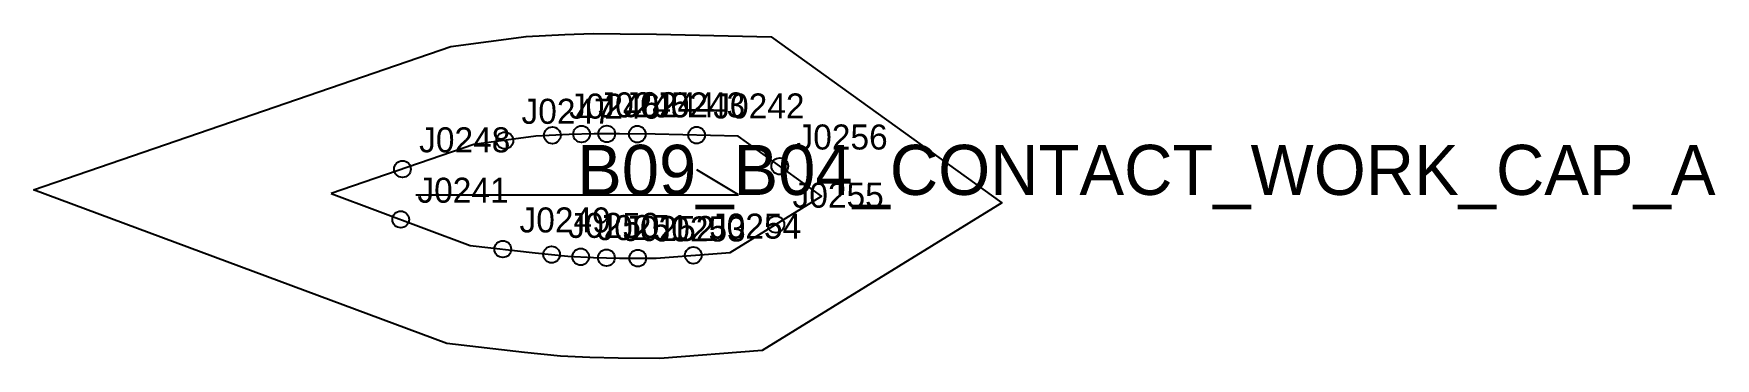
# Model space of a CAD drawing. Header units: millimetres. Extents: x -67 to 134, y -20 to 19.
import ezdxf

# ---------------------------------------------------------------- set-up
doc = ezdxf.new("R2010")
doc.units = ezdxf.units.MM
for name, color, linetype in [('CUT', 1, 'Continuous'), ('GRAIN', 3, 'Continuous'), ('LABEL', 7, 'Continuous'), ('NOTCH', 2, 'Continuous'), ('SEW', 5, 'Continuous')]:
    doc.layers.add(name, color=color, linetype=linetype)

msp = doc.modelspace()

# ---------------------------------------------------------------- linework, layer by layer
at = {"layer": 'CUT'}
msp.add_lwpolyline([(-67.22, 0.65), (-17.22, 17.81), (-8.18, 19.01), (-3.54, 19.28), (-0.14, 19.37), (3.09, 19.34), (7.46, 19.31), (21.2, 19), (48.85, -0.9), (20.1, -18.59), (7.85, -19.55), (2.84, -19.53), (-0.55, -19.45), (-4.06, -19.28), (-8.39, -18.84), (-17.7, -17.76), (-67.22, 0.65)], close=True, dxfattribs=at)
at = {"layer": 'GRAIN'}
for p, q in [((17.28, 0.04), (12.28, 3.04)), ((-21.41, 0.04), (17.28, 0.04))]:
    msp.add_line(p, q, dxfattribs=at)
at = {"layer": 'NOTCH'}
for centre in [(-5.04, 7.18), (-1.54, 7.33), (1.48, 7.35), (5.14, 7.32), (12.25, 7.2), (-10.74, 6.56), (-23.01, 3.14), (22.22, 3.48), (-23.22, -2.9), (21.75, -3.49), (-10.98, -6.46), (-5.13, -7.11), (-1.64, -7.38), (1.44, -7.49), (5.2, -7.54), (11.85, -7.2)]:
    msp.add_circle(centre, 1, dxfattribs=at)
at = {"layer": 'SEW'}
msp.add_lwpolyline([(-31.57, 0.2), (-14.88, -6.01), (-7.09, -6.91), (-3.17, -7.31), (-0.12, -7.45), (3, -7.53), (7.41, -7.54), (16.28, -6.85), (27.22, -0.12), (17.21, 7.08), (7.28, 7.31), (2.99, 7.34), (-0.04, 7.36), (-3.04, 7.29), (-7.04, 7.06), (-14.45, 6.07)], close=True, dxfattribs=at)

# ---------------------------------------------------------------- texts
at = {"layer": 'LABEL'}
for s, height, p in [('J0246', 3, (-3.04, 9.18)), ('J0245', 3, (0.46, 9.33)), ('J0244', 3, (3.48, 9.35)), ('J0243', 3, (7.14, 9.32)), ('J0242', 3, (14.25, 9.2)), ('J0247', 3, (-8.74, 8.56)), ('J0248', 3, (-21.01, 5.14)), ('J0256', 3, (24.22, 5.48)), ('B09_B04_CONTACT_WORK_CAP_A', 6, (-2.07, 0.04)), ('J0241', 3, (-21.22, -0.9)), ('J0255', 3, (23.75, -1.49)), ('J0249', 3, (-8.98, -4.46)), ('J0250', 3, (-3.13, -5.11)), ('J0251', 3, (0.36, -5.38)), ('J0252', 3, (3.44, -5.49)), ('J0253', 3, (7.2, -5.54)), ('J0254', 3, (13.85, -5.2))]:
    msp.add_text(s, height=height, dxfattribs=at).set_placement(p)

doc.saveas('drawing.dxf')
